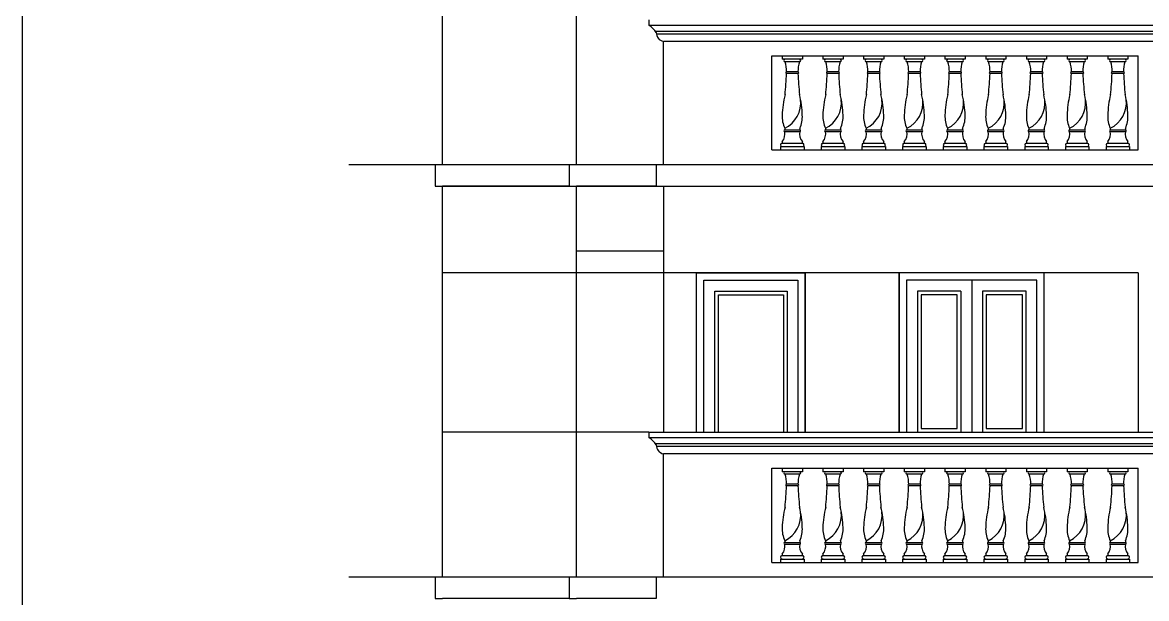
# Model space of a CAD drawing. Header units: metres. Extents: x 10 to 343, y 349 to 530.
# Drawn here: x 227.83 to 235.59, y 464.68 to 468.66 of the extents above; entities that cross this region are included whole.
import ezdxf

# ---------------------------------------------------------------- set-up
doc = ezdxf.new("R2010")
doc.units = ezdxf.units.M
doc.linetypes.add('DASHED2', pattern=[0.375, 0.25, -0.125])

msp = doc.modelspace()

# ---------------------------------------------------------------- linework, layer by layer
at = {"ltscale": 400}
for p, q in [((230.7276, 467.6812), (230.7276, 470.3812)), ((231.6526, 467.6812), (231.6526, 470.3812)), ((232.1526, 468.6812), (232.1526, 468.6437)), ((232.1526, 468.6437), (238.1126, 468.6437)), ((232.2526, 467.6812), (232.2526, 468.5312)), ((237.2626, 468.5312), (232.2526, 468.5312)), ((233.0026, 467.7812), (233.0026, 468.4312)), ((233.0026, 468.4312), (235.5326, 468.4312)), ((235.5326, 467.7812), (235.5326, 468.4312)), ((233.0026, 467.7812), (235.5326, 467.7812)), ((230.6776, 467.6812), (230.6776, 467.5312)), ((230.6776, 467.6812), (230.7276, 467.6812)), ((230.7276, 467.6812), (231.6026, 467.6812)), ((231.6026, 467.6812), (231.6026, 467.5312)), ((231.6026, 467.6812), (231.6526, 467.6812)), ((231.6526, 467.6812), (232.2026, 467.6812)), ((232.2026, 467.6812), (238.0626, 467.6812)), ((232.2026, 467.6812), (232.2026, 467.5312)), ((230.6776, 467.5312), (230.7276, 467.5312)), ((230.7276, 464.8312), (230.7276, 467.5312)), ((231.6026, 467.5312), (230.7276, 467.5312)), ((231.6026, 467.5312), (231.6526, 467.5312)), ((231.6526, 464.8312), (231.6526, 467.5312)), ((232.2026, 467.5312), (231.6526, 467.5312)), ((232.2026, 467.5312), (238.0626, 467.5312)), ((232.2526, 467.5312), (232.2526, 466.9312)), ((232.2526, 467.0812), (231.6526, 467.0812)), ((231.6526, 466.9312), (230.7276, 466.9312)), ((232.2526, 466.9312), (231.6526, 466.9312)), ((235.5326, 466.9312), (232.2526, 466.9312)), ((232.2526, 466.9312), (232.2526, 465.8312)), ((232.4826, 465.8312), (232.4826, 466.9312)), ((233.2326, 465.8312), (233.2326, 466.9312)), ((233.8827, 465.8312), (233.8827, 466.9312)), ((234.8827, 466.9312), (233.8827, 466.9312)), ((233.8827, 466.9312), (233.8827, 465.8312)), ((234.8827, 466.9312), (233.8827, 466.9312)), ((234.8327, 466.8812), (233.9327, 466.8812)), ((233.9327, 466.8812), (233.9327, 465.8312)), ((234.3827, 466.8812), (234.3827, 465.8312)), ((234.8327, 465.8312), (234.8327, 466.8812)), ((234.8827, 465.8312), (234.8827, 466.9312)), ((234.8827, 465.8312), (234.8827, 466.9312)), ((235.5326, 466.9312), (235.5326, 465.8312)), ((234.3077, 466.8062), (234.0077, 466.8062)), ((234.0077, 466.8062), (234.0077, 465.8312)), ((234.3077, 466.8062), (234.3077, 465.8312)), ((234.7577, 466.8062), (234.4577, 466.8062)), ((234.4577, 466.8062), (234.4577, 465.8312)), ((234.7577, 465.8312), (234.7577, 466.8062)), ((232.1526, 465.8312), (230.7276, 465.8312)), ((232.1526, 465.8312), (238.1126, 465.8312)), ((232.1526, 465.8312), (232.1526, 465.7937)), ((232.1526, 465.7937), (238.1126, 465.7937)), ((232.2526, 464.8312), (232.2526, 465.6812)), ((237.2626, 465.6812), (232.2526, 465.6812)), ((233.0026, 464.9312), (233.0026, 465.5812)), ((233.0026, 465.5812), (235.5326, 465.5812)), ((235.5326, 464.9312), (235.5326, 465.5812)), ((233.0026, 464.9312), (235.5326, 464.9312)), ((230.6776, 464.8312), (230.6776, 464.6812)), ((230.6776, 464.8312), (230.7276, 464.8312)), ((230.7276, 464.8312), (231.6026, 464.8312)), ((231.6026, 464.8312), (231.6026, 464.6812)), ((231.6026, 464.8312), (231.6526, 464.8312)), ((231.6526, 464.8312), (232.2026, 464.8312)), ((232.2026, 464.8312), (238.0626, 464.8312)), ((232.2026, 464.8312), (232.2026, 464.6812)), ((230.6776, 464.6812), (230.7276, 464.6812)), ((231.6026, 464.6812), (230.7276, 464.6812)), ((231.6026, 464.6812), (231.6526, 464.6812)), ((232.2026, 464.6812), (231.6526, 464.6812))]:
    msp.add_line(p, q, dxfattribs=at)
for p, q in [((235.6476, 468.6), (232.1985, 468.6)), ((235.6476, 468.5812), (232.2046, 468.5812)), ((235.6476, 465.75), (232.1985, 465.75)), ((235.6476, 465.7312), (232.2046, 465.7312))]:
    msp.add_line(p, q)
at = {"color": 8}
for p, q in [((233.0735, 468.4312), (233.0735, 468.408)), ((233.2128, 468.4312), (233.2128, 468.408)), ((233.3546, 468.4312), (233.3546, 468.408)), ((233.4939, 468.4312), (233.4939, 468.408)), ((233.6358, 468.4312), (233.6358, 468.408)), ((233.775, 468.4312), (233.775, 468.408)), ((233.9169, 468.4312), (233.9169, 468.408)), ((234.0562, 468.4312), (234.0562, 468.408)), ((234.198, 468.4312), (234.198, 468.408)), ((234.3373, 468.4312), (234.3373, 468.408)), ((234.4791, 468.4312), (234.4791, 468.408)), ((234.6184, 468.4312), (234.6184, 468.408)), ((234.7602, 468.4312), (234.7602, 468.408)), ((234.8995, 468.4312), (234.8995, 468.408)), ((235.0413, 468.4312), (235.0413, 468.408)), ((235.1806, 468.4312), (235.1806, 468.408)), ((235.3224, 468.4312), (235.3224, 468.408)), ((235.4617, 468.4312), (235.4617, 468.408)), ((233.2128, 468.408), (233.0735, 468.408)), ((233.1925, 468.3906), (233.0938, 468.3906)), ((233.4939, 468.408), (233.3546, 468.408)), ((233.4736, 468.3906), (233.375, 468.3906)), ((233.775, 468.408), (233.6358, 468.408)), ((233.7547, 468.3906), (233.6561, 468.3906)), ((234.0562, 468.408), (233.9169, 468.408)), ((234.0358, 468.3906), (233.9372, 468.3906)), ((234.3373, 468.408), (234.198, 468.408)), ((234.317, 468.3906), (234.2183, 468.3906)), ((234.6184, 468.408), (234.4791, 468.408)), ((234.5981, 468.3906), (234.4994, 468.3906)), ((234.8995, 468.408), (234.7602, 468.408)), ((234.8792, 468.3906), (234.7805, 468.3906)), ((235.1806, 468.408), (235.0413, 468.408)), ((235.1603, 468.3906), (235.0616, 468.3906)), ((235.4617, 468.408), (235.3224, 468.408)), ((235.4414, 468.3906), (235.3427, 468.3906)), ((233.1827, 468.321), (233.1036, 468.321)), ((233.1827, 468.3094), (233.1036, 468.3094)), ((233.4638, 468.321), (233.3847, 468.321)), ((233.4638, 468.3094), (233.3847, 468.3094)), ((233.7449, 468.321), (233.6659, 468.321)), ((233.7449, 468.3094), (233.6659, 468.3094)), ((234.0261, 468.321), (233.947, 468.321)), ((234.0261, 468.3094), (233.947, 468.3094)), ((234.3072, 468.321), (234.2281, 468.321)), ((234.3072, 468.3094), (234.2281, 468.3094)), ((234.5883, 468.321), (234.5092, 468.321)), ((234.5883, 468.3094), (234.5092, 468.3094)), ((234.8694, 468.321), (234.7903, 468.321)), ((234.8694, 468.3094), (234.7903, 468.3094)), ((235.1505, 468.321), (235.0714, 468.321)), ((235.1505, 468.3094), (235.0714, 468.3094)), ((235.4316, 468.321), (235.3525, 468.321)), ((235.4316, 468.3094), (235.3525, 468.3094)), ((233.0909, 467.9311), (233.0909, 467.9195)), ((233.0909, 467.9195), (233.1954, 467.9195)), ((233.0909, 467.9079), (233.1954, 467.9079)), ((233.1954, 467.9311), (233.1954, 467.9195)), ((233.3721, 467.9311), (233.3721, 467.9195)), ((233.3721, 467.9195), (233.4765, 467.9195)), ((233.3721, 467.9079), (233.4765, 467.9079)), ((233.4765, 467.9311), (233.4765, 467.9195)), ((233.6532, 467.9311), (233.6532, 467.9195)), ((233.6532, 467.9195), (233.7576, 467.9195)), ((233.6532, 467.9079), (233.7576, 467.9079)), ((233.7576, 467.9311), (233.7576, 467.9195)), ((233.9343, 467.9311), (233.9343, 467.9195)), ((233.9343, 467.9195), (234.0387, 467.9195)), ((233.9343, 467.9079), (234.0387, 467.9079)), ((234.0387, 467.9311), (234.0387, 467.9195)), ((234.2154, 467.9311), (234.2154, 467.9195)), ((234.2154, 467.9195), (234.3199, 467.9195)), ((234.2154, 467.9079), (234.3199, 467.9079)), ((234.3199, 467.9311), (234.3199, 467.9195)), ((234.4965, 467.9311), (234.4965, 467.9195)), ((234.4965, 467.9195), (234.601, 467.9195)), ((234.4965, 467.9079), (234.601, 467.9079)), ((234.601, 467.9311), (234.601, 467.9195)), ((234.7776, 467.9311), (234.7776, 467.9195)), ((234.7776, 467.9195), (234.8821, 467.9195)), ((234.7776, 467.9079), (234.8821, 467.9079)), ((234.8821, 467.9311), (234.8821, 467.9195)), ((235.0587, 467.9311), (235.0587, 467.9195)), ((235.0587, 467.9195), (235.1632, 467.9195)), ((235.0587, 467.9079), (235.1632, 467.9079)), ((235.1632, 467.9311), (235.1632, 467.9195)), ((235.3398, 467.9311), (235.3398, 467.9195)), ((235.3398, 467.9195), (235.4443, 467.9195)), ((235.3398, 467.9079), (235.4443, 467.9079)), ((235.4443, 467.9311), (235.4443, 467.9195)), ((233.0619, 467.8044), (233.2244, 467.8044)), ((233.0619, 467.8044), (233.0619, 467.7812)), ((233.0735, 467.8393), (233.0735, 467.8277)), ((233.0735, 467.8277), (233.2128, 467.8277)), ((233.2128, 467.8277), (233.2128, 467.8393)), ((233.2244, 467.8044), (233.2244, 467.7812)), ((233.343, 467.8044), (233.5055, 467.8044)), ((233.343, 467.8044), (233.343, 467.7812)), ((233.3546, 467.8393), (233.3546, 467.8277)), ((233.3546, 467.8277), (233.4939, 467.8277)), ((233.4939, 467.8277), (233.4939, 467.8393)), ((233.5055, 467.8044), (233.5055, 467.7812)), ((233.6241, 467.8044), (233.7866, 467.8044)), ((233.6241, 467.8044), (233.6241, 467.7812)), ((233.6358, 467.8393), (233.6358, 467.8277)), ((233.6358, 467.8277), (233.775, 467.8277)), ((233.775, 467.8277), (233.775, 467.8393)), ((233.7866, 467.8044), (233.7866, 467.7812)), ((233.9053, 467.8044), (234.0678, 467.8044)), ((233.9053, 467.8044), (233.9053, 467.7812)), ((233.9169, 467.8393), (233.9169, 467.8277)), ((233.9169, 467.8277), (234.0562, 467.8277)), ((234.0562, 467.8277), (234.0562, 467.8393)), ((234.0678, 467.8044), (234.0678, 467.7812)), ((234.1864, 467.8044), (234.3489, 467.8044)), ((234.1864, 467.8044), (234.1864, 467.7812)), ((234.198, 467.8393), (234.198, 467.8277)), ((234.198, 467.8277), (234.3373, 467.8277)), ((234.3373, 467.8277), (234.3373, 467.8393)), ((234.3489, 467.8044), (234.3489, 467.7812)), ((234.4675, 467.8044), (234.63, 467.8044)), ((234.4675, 467.8044), (234.4675, 467.7812)), ((234.4791, 467.8393), (234.4791, 467.8277)), ((234.4791, 467.8277), (234.6184, 467.8277)), ((234.6184, 467.8277), (234.6184, 467.8393)), ((234.63, 467.8044), (234.63, 467.7812)), ((234.7486, 467.8044), (234.9111, 467.8044)), ((234.7486, 467.8044), (234.7486, 467.7812)), ((234.7602, 467.8393), (234.7602, 467.8277)), ((234.7602, 467.8277), (234.8995, 467.8277)), ((234.8995, 467.8277), (234.8995, 467.8393)), ((234.9111, 467.8044), (234.9111, 467.7812)), ((235.0297, 467.8044), (235.1922, 467.8044)), ((235.0297, 467.8044), (235.0297, 467.7812)), ((235.0413, 467.8393), (235.0413, 467.8277)), ((235.0413, 467.8277), (235.1806, 467.8277)), ((235.1806, 467.8277), (235.1806, 467.8393)), ((235.1922, 467.8044), (235.1922, 467.7812)), ((235.3108, 467.8044), (235.4733, 467.8044)), ((235.3108, 467.8044), (235.3108, 467.7812)), ((235.3224, 467.8393), (235.3224, 467.8277)), ((235.3224, 467.8277), (235.4617, 467.8277)), ((235.4617, 467.8277), (235.4617, 467.8393)), ((235.4733, 467.8044), (235.4733, 467.7812)), ((233.0735, 465.5812), (233.0735, 465.558)), ((233.2128, 465.558), (233.0735, 465.558)), ((233.1925, 465.5406), (233.0938, 465.5406)), ((233.2128, 465.5812), (233.2128, 465.558)), ((233.3546, 465.5812), (233.3546, 465.558)), ((233.4939, 465.558), (233.3546, 465.558)), ((233.4736, 465.5406), (233.375, 465.5406)), ((233.4939, 465.5812), (233.4939, 465.558)), ((233.6358, 465.5812), (233.6358, 465.558)), ((233.775, 465.558), (233.6358, 465.558)), ((233.7547, 465.5406), (233.6561, 465.5406)), ((233.775, 465.5812), (233.775, 465.558)), ((233.9169, 465.5812), (233.9169, 465.558)), ((234.0562, 465.558), (233.9169, 465.558)), ((234.0358, 465.5406), (233.9372, 465.5406)), ((234.0562, 465.5812), (234.0562, 465.558)), ((234.198, 465.5812), (234.198, 465.558)), ((234.3373, 465.558), (234.198, 465.558)), ((234.317, 465.5406), (234.2183, 465.5406)), ((234.3373, 465.5812), (234.3373, 465.558)), ((234.4791, 465.5812), (234.4791, 465.558)), ((234.6184, 465.558), (234.4791, 465.558)), ((234.5981, 465.5406), (234.4994, 465.5406)), ((234.6184, 465.5812), (234.6184, 465.558)), ((234.7602, 465.5812), (234.7602, 465.558)), ((234.8995, 465.558), (234.7602, 465.558)), ((234.8792, 465.5406), (234.7805, 465.5406)), ((234.8995, 465.5812), (234.8995, 465.558)), ((235.0413, 465.5812), (235.0413, 465.558)), ((235.1806, 465.558), (235.0413, 465.558)), ((235.1603, 465.5406), (235.0616, 465.5406)), ((235.1806, 465.5812), (235.1806, 465.558)), ((235.3224, 465.5812), (235.3224, 465.558)), ((235.4617, 465.558), (235.3224, 465.558)), ((235.4414, 465.5406), (235.3427, 465.5406)), ((235.4617, 465.5812), (235.4617, 465.558)), ((233.1827, 465.471), (233.1036, 465.471)), ((233.1827, 465.4594), (233.1036, 465.4594)), ((233.4638, 465.471), (233.3847, 465.471)), ((233.4638, 465.4594), (233.3847, 465.4594)), ((233.7449, 465.471), (233.6659, 465.471)), ((233.7449, 465.4594), (233.6659, 465.4594)), ((234.0261, 465.471), (233.947, 465.471)), ((234.0261, 465.4594), (233.947, 465.4594)), ((234.3072, 465.471), (234.2281, 465.471)), ((234.3072, 465.4594), (234.2281, 465.4594)), ((234.5883, 465.471), (234.5092, 465.471)), ((234.5883, 465.4594), (234.5092, 465.4594)), ((234.8694, 465.471), (234.7903, 465.471)), ((234.8694, 465.4594), (234.7903, 465.4594)), ((235.1505, 465.471), (235.0714, 465.471)), ((235.1505, 465.4594), (235.0714, 465.4594)), ((235.4316, 465.471), (235.3525, 465.471)), ((235.4316, 465.4594), (235.3525, 465.4594)), ((233.0909, 465.0811), (233.0909, 465.0695)), ((233.1954, 465.0811), (233.1954, 465.0695)), ((233.3721, 465.0811), (233.3721, 465.0695)), ((233.4765, 465.0811), (233.4765, 465.0695)), ((233.6532, 465.0811), (233.6532, 465.0695)), ((233.7576, 465.0811), (233.7576, 465.0695)), ((233.9343, 465.0811), (233.9343, 465.0695)), ((234.0387, 465.0811), (234.0387, 465.0695)), ((234.2154, 465.0811), (234.2154, 465.0695)), ((234.3199, 465.0811), (234.3199, 465.0695)), ((234.4965, 465.0811), (234.4965, 465.0695)), ((234.601, 465.0811), (234.601, 465.0695)), ((234.7776, 465.0811), (234.7776, 465.0695)), ((234.8821, 465.0811), (234.8821, 465.0695)), ((235.0587, 465.0811), (235.0587, 465.0695)), ((235.1632, 465.0811), (235.1632, 465.0695)), ((235.3398, 465.0811), (235.3398, 465.0695)), ((235.4443, 465.0811), (235.4443, 465.0695)), ((233.0909, 465.0695), (233.1954, 465.0695)), ((233.0909, 465.0579), (233.1954, 465.0579)), ((233.3721, 465.0695), (233.4765, 465.0695)), ((233.3721, 465.0579), (233.4765, 465.0579)), ((233.6532, 465.0695), (233.7576, 465.0695)), ((233.6532, 465.0579), (233.7576, 465.0579)), ((233.9343, 465.0695), (234.0387, 465.0695)), ((233.9343, 465.0579), (234.0387, 465.0579)), ((234.2154, 465.0695), (234.3199, 465.0695)), ((234.2154, 465.0579), (234.3199, 465.0579)), ((234.4965, 465.0695), (234.601, 465.0695)), ((234.4965, 465.0579), (234.601, 465.0579)), ((234.7776, 465.0695), (234.8821, 465.0695)), ((234.7776, 465.0579), (234.8821, 465.0579)), ((235.0587, 465.0695), (235.1632, 465.0695)), ((235.0587, 465.0579), (235.1632, 465.0579)), ((235.3398, 465.0695), (235.4443, 465.0695)), ((235.3398, 465.0579), (235.4443, 465.0579)), ((233.0619, 464.9544), (233.2244, 464.9544)), ((233.0619, 464.9544), (233.0619, 464.9312)), ((233.0735, 464.9893), (233.0735, 464.9777)), ((233.0735, 464.9777), (233.2128, 464.9777)), ((233.2128, 464.9777), (233.2128, 464.9893)), ((233.2244, 464.9544), (233.2244, 464.9312)), ((233.343, 464.9544), (233.5055, 464.9544)), ((233.343, 464.9544), (233.343, 464.9312)), ((233.3546, 464.9893), (233.3546, 464.9777)), ((233.3546, 464.9777), (233.4939, 464.9777)), ((233.4939, 464.9777), (233.4939, 464.9893)), ((233.5055, 464.9544), (233.5055, 464.9312)), ((233.6241, 464.9544), (233.7866, 464.9544)), ((233.6241, 464.9544), (233.6241, 464.9312)), ((233.6358, 464.9893), (233.6358, 464.9777)), ((233.6358, 464.9777), (233.775, 464.9777)), ((233.775, 464.9777), (233.775, 464.9893)), ((233.7866, 464.9544), (233.7866, 464.9312)), ((233.9053, 464.9544), (234.0678, 464.9544)), ((233.9053, 464.9544), (233.9053, 464.9312)), ((233.9169, 464.9893), (233.9169, 464.9777)), ((233.9169, 464.9777), (234.0562, 464.9777)), ((234.0562, 464.9777), (234.0562, 464.9893)), ((234.0678, 464.9544), (234.0678, 464.9312)), ((234.1864, 464.9544), (234.3489, 464.9544)), ((234.1864, 464.9544), (234.1864, 464.9312)), ((234.198, 464.9893), (234.198, 464.9777)), ((234.198, 464.9777), (234.3373, 464.9777)), ((234.3373, 464.9777), (234.3373, 464.9893)), ((234.3489, 464.9544), (234.3489, 464.9312)), ((234.4675, 464.9544), (234.63, 464.9544)), ((234.4675, 464.9544), (234.4675, 464.9312)), ((234.4791, 464.9893), (234.4791, 464.9777)), ((234.4791, 464.9777), (234.6184, 464.9777)), ((234.6184, 464.9777), (234.6184, 464.9893)), ((234.63, 464.9544), (234.63, 464.9312)), ((234.7486, 464.9544), (234.9111, 464.9544)), ((234.7486, 464.9544), (234.7486, 464.9312)), ((234.7602, 464.9893), (234.7602, 464.9777)), ((234.7602, 464.9777), (234.8995, 464.9777)), ((234.8995, 464.9777), (234.8995, 464.9893)), ((234.9111, 464.9544), (234.9111, 464.9312)), ((235.0297, 464.9544), (235.1922, 464.9544)), ((235.0297, 464.9544), (235.0297, 464.9312)), ((235.0413, 464.9893), (235.0413, 464.9777)), ((235.0413, 464.9777), (235.1806, 464.9777)), ((235.1806, 464.9777), (235.1806, 464.9893)), ((235.1922, 464.9544), (235.1922, 464.9312)), ((235.3108, 464.9544), (235.4733, 464.9544)), ((235.3108, 464.9544), (235.3108, 464.9312)), ((235.3224, 464.9893), (235.3224, 464.9777)), ((235.3224, 464.9777), (235.4617, 464.9777)), ((235.4617, 464.9777), (235.4617, 464.9893)), ((235.4733, 464.9544), (235.4733, 464.9312))]:
    msp.add_line(p, q, dxfattribs=at)
at = {"linetype": 'DASHED2', "ltscale": 600}
for p, q in [((230.0808, 467.6812), (230.7276, 467.6812)), ((230.7276, 467.6812), (232.1526, 467.6812)), ((230.7276, 467.5312), (232.2526, 467.5312)), ((230.0808, 464.8312), (230.7276, 464.8312)), ((230.7276, 464.8312), (232.1526, 464.8312))]:
    msp.add_line(p, q, dxfattribs=at)
msp.add_lwpolyline([(227.826, 479.8415), (302.8307, 479.8415), (302.8307, 423.3577), (227.826, 423.3577)], close=True)
at = {"ltscale": 400}
for points in [[(232.4826, 466.9312), (233.2326, 466.9312), (233.2326, 465.8312)], [(232.4826, 465.8312), (232.4826, 466.9312)], [(232.5326, 465.8312), (232.5326, 466.8812), (233.1826, 466.8812), (233.1826, 465.8312)], [(232.6076, 465.8312), (232.6076, 466.8062), (233.1076, 466.8062), (233.1076, 465.8312)], [(232.6326, 465.8312), (232.6326, 466.7812), (233.0826, 466.7812), (233.0826, 465.8312)]]:
    msp.add_lwpolyline(points, dxfattribs=at)
for points in [[(234.2827, 466.7812), (234.0327, 466.7812), (234.0327, 465.8562), (234.2827, 465.8562)], [(234.7327, 466.7812), (234.4827, 466.7812), (234.4827, 465.8562), (234.7327, 465.8562)]]:
    msp.add_lwpolyline(points, close=True, dxfattribs=at)
for centre, radius, start, end in [((232.0697, 468.5109), 0.1566, 31.35377, 58.0252), ((232.2676, 468.5936), 0.0642, 181.1052, 256.53819), ((232.0697, 465.6609), 0.1566, 31.35377, 58.0252), ((232.2676, 465.7436), 0.0642, 181.1052, 256.53819)]:
    msp.add_arc(centre, radius, start, end, dxfattribs=at)
at = {"color": 8}
for centre, radius, start, end in [((233.0938, 468.3993), 0.00871, 90, 270), ((232.8746, 468.3231), 0.2294, 359.47797, 17.12426), ((233.4118, 468.3231), 0.2294, 162.87574, 180.52203), ((233.1925, 468.3993), 0.00871, 270, 90), ((233.375, 468.3993), 0.00871, 90, 270), ((233.1557, 468.3231), 0.2294, 359.47797, 17.12426), ((233.6929, 468.3231), 0.2294, 162.87574, 180.52203), ((233.4736, 468.3993), 0.00871, 270, 90), ((233.6561, 468.3993), 0.00871, 90, 270), ((233.4368, 468.3231), 0.2294, 359.47797, 17.12426), ((233.974, 468.3231), 0.2294, 162.87574, 180.52203), ((233.7547, 468.3993), 0.00871, 270, 90), ((233.9372, 468.3993), 0.00871, 90, 270), ((233.7179, 468.3231), 0.2294, 359.47797, 17.12426), ((234.2551, 468.3231), 0.2294, 162.87574, 180.52203), ((234.0358, 468.3993), 0.00871, 270, 90), ((234.2183, 468.3993), 0.00871, 90, 270), ((233.999, 468.3231), 0.2294, 359.47797, 17.12426), ((234.5362, 468.3231), 0.2294, 162.87574, 180.52203), ((234.317, 468.3993), 0.00871, 270, 90), ((234.4994, 468.3993), 0.00871, 90, 270), ((234.2801, 468.3231), 0.2294, 359.47797, 17.12426), ((234.8173, 468.3231), 0.2294, 162.87574, 180.52203), ((234.5981, 468.3993), 0.00871, 270, 90), ((234.7805, 468.3993), 0.00871, 90, 270), ((234.5613, 468.3231), 0.2294, 359.47797, 17.12426), ((235.0984, 468.3231), 0.2294, 162.87574, 180.52203), ((234.8792, 468.3993), 0.00871, 270, 90), ((235.0616, 468.3993), 0.00871, 90, 270), ((234.8424, 468.3231), 0.2294, 359.47797, 17.12426), ((235.3795, 468.3231), 0.2294, 162.87574, 180.52203), ((235.1603, 468.3993), 0.00871, 270, 90), ((235.3427, 468.3993), 0.00871, 90, 270), ((235.1235, 468.3231), 0.2294, 359.47797, 17.12426), ((235.6606, 468.3231), 0.2294, 162.87574, 180.52203), ((235.4414, 468.3993), 0.00871, 270, 90), ((230.4843, 468.4272), 2.622, 354.22732, 357.42359), ((233.1036, 468.3152), 0.0058, 90, 270), ((233.1827, 468.3152), 0.0058, 90, 90), ((233.1827, 468.3152), 0.0058, 270, 90), ((235.8021, 468.4272), 2.622, 182.57641, 185.77268), ((230.7654, 468.4272), 2.622, 354.22732, 357.42359), ((233.3847, 468.3152), 0.0058, 90, 270), ((233.4638, 468.3152), 0.0058, 90, 90), ((233.4638, 468.3152), 0.0058, 270, 90), ((236.0832, 468.4272), 2.622, 182.57641, 185.77268), ((231.0465, 468.4272), 2.622, 354.22732, 357.42359), ((233.6659, 468.3152), 0.0058, 90, 270), ((233.7449, 468.3152), 0.0058, 90, 90), ((233.7449, 468.3152), 0.0058, 270, 90), ((236.3643, 468.4272), 2.622, 182.57641, 185.77268), ((231.3276, 468.4272), 2.622, 354.22732, 357.42359), ((233.947, 468.3152), 0.0058, 90, 270), ((234.0261, 468.3152), 0.0058, 90, 90), ((234.0261, 468.3152), 0.0058, 270, 90), ((236.6454, 468.4272), 2.622, 182.57641, 185.77268), ((231.6087, 468.4272), 2.622, 354.22732, 357.42359), ((234.2281, 468.3152), 0.0058, 90, 270), ((234.3072, 468.3152), 0.0058, 90, 90), ((234.3072, 468.3152), 0.0058, 270, 90), ((236.9265, 468.4272), 2.622, 182.57641, 185.77268), ((231.8899, 468.4272), 2.622, 354.22732, 357.42359), ((234.5092, 468.3152), 0.0058, 90, 270), ((234.5883, 468.3152), 0.0058, 90, 90), ((234.5883, 468.3152), 0.0058, 270, 90), ((237.2076, 468.4272), 2.622, 182.57641, 185.77268), ((232.171, 468.4272), 2.622, 354.22732, 357.42359), ((234.7903, 468.3152), 0.0058, 90, 270), ((234.8694, 468.3152), 0.0058, 90, 90), ((234.8694, 468.3152), 0.0058, 270, 90), ((237.4887, 468.4272), 2.622, 182.57641, 185.77268), ((232.4521, 468.4272), 2.622, 354.22732, 357.42359), ((235.0714, 468.3152), 0.0058, 90, 270), ((235.1505, 468.3152), 0.0058, 90, 90), ((235.1505, 468.3152), 0.0058, 270, 90), ((237.7698, 468.4272), 2.622, 182.57641, 185.77268), ((232.7332, 468.4272), 2.622, 354.22732, 357.42359), ((235.3525, 468.3152), 0.0058, 90, 270), ((235.4316, 468.3152), 0.0058, 90, 90), ((235.4316, 468.3152), 0.0058, 270, 90), ((238.0509, 468.4272), 2.622, 182.57641, 185.77268), ((233.698, 468.009), 0.6244, 165.67288, 178.852), ((232.5883, 468.009), 0.6244, 1.148, 14.32712), ((233.9791, 468.009), 0.6244, 165.67288, 178.852), ((232.8695, 468.009), 0.6244, 1.148, 14.32712), ((234.2602, 468.009), 0.6244, 165.67288, 178.852), ((233.1506, 468.009), 0.6244, 1.148, 14.32712), ((234.5413, 468.009), 0.6244, 165.67288, 178.852), ((233.4317, 468.009), 0.6244, 1.148, 14.32712), ((234.8224, 468.009), 0.6244, 165.67288, 178.852), ((233.7128, 468.009), 0.6244, 1.148, 14.32712), ((235.1036, 468.009), 0.6244, 165.67288, 178.852), ((233.9939, 468.009), 0.6244, 1.148, 14.32712), ((235.3847, 468.009), 0.6244, 165.67288, 178.852), ((234.275, 468.009), 0.6244, 1.148, 14.32712), ((235.6658, 468.009), 0.6244, 165.67288, 178.852), ((234.5561, 468.009), 0.6244, 1.148, 14.32712), ((235.9469, 468.009), 0.6244, 165.67288, 178.852), ((234.8372, 468.009), 0.6244, 1.148, 14.32712), ((233.2634, 468.0109), 0.19, 176.79349, 204.82403), ((233.023, 468.0109), 0.19, 335.17597, 3.20651), ((233.5445, 468.0109), 0.19, 176.79349, 204.82403), ((233.3041, 468.0109), 0.19, 335.17597, 3.20651), ((233.8256, 468.0109), 0.19, 176.79349, 204.82403), ((233.5852, 468.0109), 0.19, 335.17597, 3.20651), ((234.1067, 468.0109), 0.19, 176.79349, 204.82403), ((233.8663, 468.0109), 0.19, 335.17597, 3.20651), ((234.3878, 468.0109), 0.19, 176.79349, 204.82403), ((234.1474, 468.0109), 0.19, 335.17597, 3.20651), ((234.6689, 468.0109), 0.19, 176.79349, 204.82403), ((234.4285, 468.0109), 0.19, 335.17597, 3.20651), ((234.95, 468.0109), 0.19, 176.79349, 204.82403), ((234.7097, 468.0109), 0.19, 335.17597, 3.20651), ((235.2311, 468.0109), 0.19, 176.79349, 204.82403), ((234.9908, 468.0109), 0.19, 335.17597, 3.20651), ((235.5123, 468.0109), 0.19, 176.79349, 204.82403), ((235.2719, 468.0109), 0.19, 335.17597, 3.20651), ((233.0131, 467.8911), 0.0797, 319.37843, 12.14737), ((233.0909, 467.9137), 0.0058, 90, 270), ((233.2733, 467.8911), 0.0797, 167.85263, 220.62157), ((233.1954, 467.9137), 0.0058, 270, 90), ((233.1954, 467.9137), 0.0058, 270, 90), ((233.2942, 467.8911), 0.0797, 319.37843, 12.14737), ((233.3721, 467.9137), 0.0058, 90, 270), ((233.5544, 467.8911), 0.0797, 167.85263, 220.62157), ((233.4765, 467.9137), 0.0058, 270, 90), ((233.4765, 467.9137), 0.0058, 270, 90), ((233.5753, 467.8911), 0.0797, 319.37843, 12.14737), ((233.6532, 467.9137), 0.0058, 90, 270), ((233.8355, 467.8911), 0.0797, 167.85263, 220.62157), ((233.7576, 467.9137), 0.0058, 270, 90), ((233.7576, 467.9137), 0.0058, 270, 90), ((233.8564, 467.8911), 0.0797, 319.37843, 12.14737), ((233.9343, 467.9137), 0.0058, 90, 270), ((234.1166, 467.8911), 0.0797, 167.85263, 220.62157), ((234.0387, 467.9137), 0.0058, 270, 90), ((234.0387, 467.9137), 0.0058, 270, 90), ((234.1375, 467.8911), 0.0797, 319.37843, 12.14737), ((234.2154, 467.9137), 0.0058, 90, 270), ((234.3977, 467.8911), 0.0797, 167.85263, 220.62157), ((234.3199, 467.9137), 0.0058, 270, 90), ((234.3199, 467.9137), 0.0058, 270, 90), ((234.4186, 467.8911), 0.0797, 319.37843, 12.14737), ((234.4965, 467.9137), 0.0058, 90, 270), ((234.6788, 467.8911), 0.0797, 167.85263, 220.62157), ((234.601, 467.9137), 0.0058, 270, 90), ((234.601, 467.9137), 0.0058, 270, 90), ((234.6997, 467.8911), 0.0797, 319.37843, 12.14737), ((234.7776, 467.9137), 0.0058, 90, 270), ((234.9599, 467.8911), 0.0797, 167.85263, 220.62157), ((234.8821, 467.9137), 0.0058, 270, 90), ((234.8821, 467.9137), 0.0058, 270, 90), ((234.9809, 467.8911), 0.0797, 319.37843, 12.14737), ((235.0587, 467.9137), 0.0058, 90, 270), ((235.2411, 467.8911), 0.0797, 167.85263, 220.62157), ((235.1632, 467.9137), 0.0058, 270, 90), ((235.1632, 467.9137), 0.0058, 270, 90), ((235.262, 467.8911), 0.0797, 319.37843, 12.14737), ((235.3398, 467.9137), 0.0058, 90, 270), ((235.5222, 467.8911), 0.0797, 167.85263, 220.62157), ((235.4443, 467.9137), 0.0058, 270, 90), ((235.4443, 467.9137), 0.0058, 270, 90), ((233.0735, 467.8161), 0.0116, 90, 270), ((233.2128, 467.8161), 0.0116, 270, 90), ((233.3546, 467.8161), 0.0116, 90, 270), ((233.4939, 467.8161), 0.0116, 270, 90), ((233.6358, 467.8161), 0.0116, 90, 270), ((233.775, 467.8161), 0.0116, 270, 90), ((233.9169, 467.8161), 0.0116, 90, 270), ((234.0562, 467.8161), 0.0116, 270, 90), ((234.198, 467.8161), 0.0116, 90, 270), ((234.3373, 467.8161), 0.0116, 270, 90), ((234.4791, 467.8161), 0.0116, 90, 270), ((234.6184, 467.8161), 0.0116, 270, 90), ((234.7602, 467.8161), 0.0116, 90, 270), ((234.8995, 467.8161), 0.0116, 270, 90), ((235.0413, 467.8161), 0.0116, 90, 270), ((235.1806, 467.8161), 0.0116, 270, 90), ((235.3224, 467.8161), 0.0116, 90, 270), ((235.4617, 467.8161), 0.0116, 270, 90), ((233.0938, 465.5493), 0.00871, 90, 270), ((232.8746, 465.4731), 0.2294, 359.47797, 17.12426), ((233.4118, 465.4731), 0.2294, 162.87574, 180.52203), ((233.1925, 465.5493), 0.00871, 270, 90), ((233.375, 465.5493), 0.00871, 90, 270), ((233.1557, 465.4731), 0.2294, 359.47797, 17.12426), ((233.6929, 465.4731), 0.2294, 162.87574, 180.52203), ((233.4736, 465.5493), 0.00871, 270, 90), ((233.6561, 465.5493), 0.00871, 90, 270), ((233.4368, 465.4731), 0.2294, 359.47797, 17.12426), ((233.974, 465.4731), 0.2294, 162.87574, 180.52203), ((233.7547, 465.5493), 0.00871, 270, 90), ((233.9372, 465.5493), 0.00871, 90, 270), ((233.7179, 465.4731), 0.2294, 359.47797, 17.12426), ((234.2551, 465.4731), 0.2294, 162.87574, 180.52203), ((234.0358, 465.5493), 0.00871, 270, 90), ((234.2183, 465.5493), 0.00871, 90, 270), ((233.999, 465.4731), 0.2294, 359.47797, 17.12426), ((234.5362, 465.4731), 0.2294, 162.87574, 180.52203), ((234.317, 465.5493), 0.00871, 270, 90), ((234.4994, 465.5493), 0.00871, 90, 270), ((234.2801, 465.4731), 0.2294, 359.47797, 17.12426), ((234.8173, 465.4731), 0.2294, 162.87574, 180.52203), ((234.5981, 465.5493), 0.00871, 270, 90), ((234.7805, 465.5493), 0.00871, 90, 270), ((234.5613, 465.4731), 0.2294, 359.47797, 17.12426), ((235.0984, 465.4731), 0.2294, 162.87574, 180.52203), ((234.8792, 465.5493), 0.00871, 270, 90), ((235.0616, 465.5493), 0.00871, 90, 270), ((234.8424, 465.4731), 0.2294, 359.47797, 17.12426), ((235.3795, 465.4731), 0.2294, 162.87574, 180.52203), ((235.1603, 465.5493), 0.00871, 270, 90), ((235.3427, 465.5493), 0.00871, 90, 270), ((235.1235, 465.4731), 0.2294, 359.47797, 17.12426), ((235.6606, 465.4731), 0.2294, 162.87574, 180.52203), ((235.4414, 465.5493), 0.00871, 270, 90), ((230.4843, 465.5772), 2.622, 354.22732, 357.42359), ((233.1036, 465.4652), 0.0058, 90, 270), ((233.1827, 465.4652), 0.0058, 90, 90), ((233.1827, 465.4652), 0.0058, 270, 90), ((235.8021, 465.5772), 2.622, 182.57641, 185.77268), ((230.7654, 465.5772), 2.622, 354.22732, 357.42359), ((233.3847, 465.4652), 0.0058, 90, 270), ((233.4638, 465.4652), 0.0058, 90, 90), ((233.4638, 465.4652), 0.0058, 270, 90), ((236.0832, 465.5772), 2.622, 182.57641, 185.77268), ((231.0465, 465.5772), 2.622, 354.22732, 357.42359), ((233.6659, 465.4652), 0.0058, 90, 270), ((233.7449, 465.4652), 0.0058, 90, 90), ((233.7449, 465.4652), 0.0058, 270, 90), ((236.3643, 465.5772), 2.622, 182.57641, 185.77268), ((231.3276, 465.5772), 2.622, 354.22732, 357.42359), ((233.947, 465.4652), 0.0058, 90, 270), ((234.0261, 465.4652), 0.0058, 90, 90), ((234.0261, 465.4652), 0.0058, 270, 90), ((236.6454, 465.5772), 2.622, 182.57641, 185.77268), ((231.6087, 465.5772), 2.622, 354.22732, 357.42359), ((234.2281, 465.4652), 0.0058, 90, 270), ((234.3072, 465.4652), 0.0058, 90, 90), ((234.3072, 465.4652), 0.0058, 270, 90), ((236.9265, 465.5772), 2.622, 182.57641, 185.77268), ((231.8899, 465.5772), 2.622, 354.22732, 357.42359), ((234.5092, 465.4652), 0.0058, 90, 270), ((234.5883, 465.4652), 0.0058, 90, 90), ((234.5883, 465.4652), 0.0058, 270, 90), ((237.2076, 465.5772), 2.622, 182.57641, 185.77268), ((232.171, 465.5772), 2.622, 354.22732, 357.42359), ((234.7903, 465.4652), 0.0058, 90, 270), ((234.8694, 465.4652), 0.0058, 90, 90), ((234.8694, 465.4652), 0.0058, 270, 90), ((237.4887, 465.5772), 2.622, 182.57641, 185.77268), ((232.4521, 465.5772), 2.622, 354.22732, 357.42359), ((235.0714, 465.4652), 0.0058, 90, 270), ((235.1505, 465.4652), 0.0058, 90, 90), ((235.1505, 465.4652), 0.0058, 270, 90), ((237.7698, 465.5772), 2.622, 182.57641, 185.77268), ((232.7332, 465.5772), 2.622, 354.22732, 357.42359), ((235.3525, 465.4652), 0.0058, 90, 270), ((235.4316, 465.4652), 0.0058, 90, 90), ((235.4316, 465.4652), 0.0058, 270, 90), ((238.0509, 465.5772), 2.622, 182.57641, 185.77268), ((233.698, 465.159), 0.6244, 165.67288, 178.852), ((232.5883, 465.159), 0.6244, 1.148, 14.32712), ((233.9791, 465.159), 0.6244, 165.67288, 178.852), ((232.8695, 465.159), 0.6244, 1.148, 14.32712), ((234.2602, 465.159), 0.6244, 165.67288, 178.852), ((233.1506, 465.159), 0.6244, 1.148, 14.32712), ((234.5413, 465.159), 0.6244, 165.67288, 178.852), ((233.4317, 465.159), 0.6244, 1.148, 14.32712), ((234.8224, 465.159), 0.6244, 165.67288, 178.852), ((233.7128, 465.159), 0.6244, 1.148, 14.32712), ((235.1036, 465.159), 0.6244, 165.67288, 178.852), ((233.9939, 465.159), 0.6244, 1.148, 14.32712), ((235.3847, 465.159), 0.6244, 165.67288, 178.852), ((234.275, 465.159), 0.6244, 1.148, 14.32712), ((235.6658, 465.159), 0.6244, 165.67288, 178.852), ((234.5561, 465.159), 0.6244, 1.148, 14.32712), ((235.9469, 465.159), 0.6244, 165.67288, 178.852), ((234.8372, 465.159), 0.6244, 1.148, 14.32712), ((233.2634, 465.1609), 0.19, 176.79349, 204.82403), ((233.023, 465.1609), 0.19, 335.17597, 3.20651), ((233.5445, 465.1609), 0.19, 176.79349, 204.82403), ((233.3041, 465.1609), 0.19, 335.17597, 3.20651), ((233.8256, 465.1609), 0.19, 176.79349, 204.82403), ((233.5852, 465.1609), 0.19, 335.17597, 3.20651), ((234.1067, 465.1609), 0.19, 176.79349, 204.82403), ((233.8663, 465.1609), 0.19, 335.17597, 3.20651), ((234.3878, 465.1609), 0.19, 176.79349, 204.82403), ((234.1474, 465.1609), 0.19, 335.17597, 3.20651), ((234.6689, 465.1609), 0.19, 176.79349, 204.82403), ((234.4285, 465.1609), 0.19, 335.17597, 3.20651), ((234.95, 465.1609), 0.19, 176.79349, 204.82403), ((234.7097, 465.1609), 0.19, 335.17597, 3.20651), ((235.2311, 465.1609), 0.19, 176.79349, 204.82403), ((234.9908, 465.1609), 0.19, 335.17597, 3.20651), ((235.5123, 465.1609), 0.19, 176.79349, 204.82403), ((235.2719, 465.1609), 0.19, 335.17597, 3.20651), ((233.0131, 465.0411), 0.0797, 319.37843, 12.14737), ((233.0909, 465.0637), 0.0058, 90, 270), ((233.2733, 465.0411), 0.0797, 167.85263, 220.62157), ((233.1954, 465.0637), 0.0058, 270, 90), ((233.1954, 465.0637), 0.0058, 270, 90), ((233.2942, 465.0411), 0.0797, 319.37843, 12.14737), ((233.3721, 465.0637), 0.0058, 90, 270), ((233.5544, 465.0411), 0.0797, 167.85263, 220.62157), ((233.4765, 465.0637), 0.0058, 270, 90), ((233.4765, 465.0637), 0.0058, 270, 90), ((233.5753, 465.0411), 0.0797, 319.37843, 12.14737), ((233.6532, 465.0637), 0.0058, 90, 270), ((233.8355, 465.0411), 0.0797, 167.85263, 220.62157), ((233.7576, 465.0637), 0.0058, 270, 90), ((233.7576, 465.0637), 0.0058, 270, 90), ((233.8564, 465.0411), 0.0797, 319.37843, 12.14737), ((233.9343, 465.0637), 0.0058, 90, 270), ((234.1166, 465.0411), 0.0797, 167.85263, 220.62157), ((234.0387, 465.0637), 0.0058, 270, 90), ((234.0387, 465.0637), 0.0058, 270, 90), ((234.1375, 465.0411), 0.0797, 319.37843, 12.14737), ((234.2154, 465.0637), 0.0058, 90, 270), ((234.3977, 465.0411), 0.0797, 167.85263, 220.62157), ((234.3199, 465.0637), 0.0058, 270, 90), ((234.3199, 465.0637), 0.0058, 270, 90), ((234.4186, 465.0411), 0.0797, 319.37843, 12.14737), ((234.4965, 465.0637), 0.0058, 90, 270), ((234.6788, 465.0411), 0.0797, 167.85263, 220.62157), ((234.601, 465.0637), 0.0058, 270, 90), ((234.601, 465.0637), 0.0058, 270, 90), ((234.6997, 465.0411), 0.0797, 319.37843, 12.14737), ((234.7776, 465.0637), 0.0058, 90, 270), ((234.9599, 465.0411), 0.0797, 167.85263, 220.62157), ((234.8821, 465.0637), 0.0058, 270, 90), ((234.8821, 465.0637), 0.0058, 270, 90), ((234.9809, 465.0411), 0.0797, 319.37843, 12.14737), ((235.0587, 465.0637), 0.0058, 90, 270), ((235.2411, 465.0411), 0.0797, 167.85263, 220.62157), ((235.1632, 465.0637), 0.0058, 270, 90), ((235.1632, 465.0637), 0.0058, 270, 90), ((235.262, 465.0411), 0.0797, 319.37843, 12.14737), ((235.3398, 465.0637), 0.0058, 90, 270), ((235.5222, 465.0411), 0.0797, 167.85263, 220.62157), ((235.4443, 465.0637), 0.0058, 270, 90), ((235.4443, 465.0637), 0.0058, 270, 90), ((233.0735, 464.9661), 0.0116, 90, 270), ((233.2128, 464.9661), 0.0116, 270, 90), ((233.3546, 464.9661), 0.0116, 90, 270), ((233.4939, 464.9661), 0.0116, 270, 90), ((233.6358, 464.9661), 0.0116, 90, 270), ((233.775, 464.9661), 0.0116, 270, 90), ((233.9169, 464.9661), 0.0116, 90, 270), ((234.0562, 464.9661), 0.0116, 270, 90), ((234.198, 464.9661), 0.0116, 90, 270), ((234.3373, 464.9661), 0.0116, 270, 90), ((234.4791, 464.9661), 0.0116, 90, 270), ((234.6184, 464.9661), 0.0116, 270, 90), ((234.7602, 464.9661), 0.0116, 90, 270), ((234.8995, 464.9661), 0.0116, 270, 90), ((235.0413, 464.9661), 0.0116, 90, 270), ((235.1806, 464.9661), 0.0116, 270, 90), ((235.3224, 464.9661), 0.0116, 90, 270), ((235.4617, 464.9661), 0.0116, 270, 90)]:
    msp.add_arc(centre, radius, start, end, dxfattribs=at)
at = {"color": 8, "ltscale": 0.5}
for centre in [(233.0056, 468.1081), (233.2867, 468.1081), (233.5678, 468.1081), (233.8489, 468.1081), (234.13, 468.1081), (234.4111, 468.1081), (234.6923, 468.1081), (234.9734, 468.1081), (235.2545, 468.1081), (233.0056, 465.2581), (233.2867, 465.2581), (233.5678, 465.2581), (233.8489, 465.2581), (234.13, 465.2581), (234.4111, 465.2581), (234.6923, 465.2581), (234.9734, 465.2581), (235.2545, 465.2581)]:
    msp.add_arc(centre, 0.1965, 295.74722, 6.73202, dxfattribs=at)

doc.saveas('drawing.dxf')
